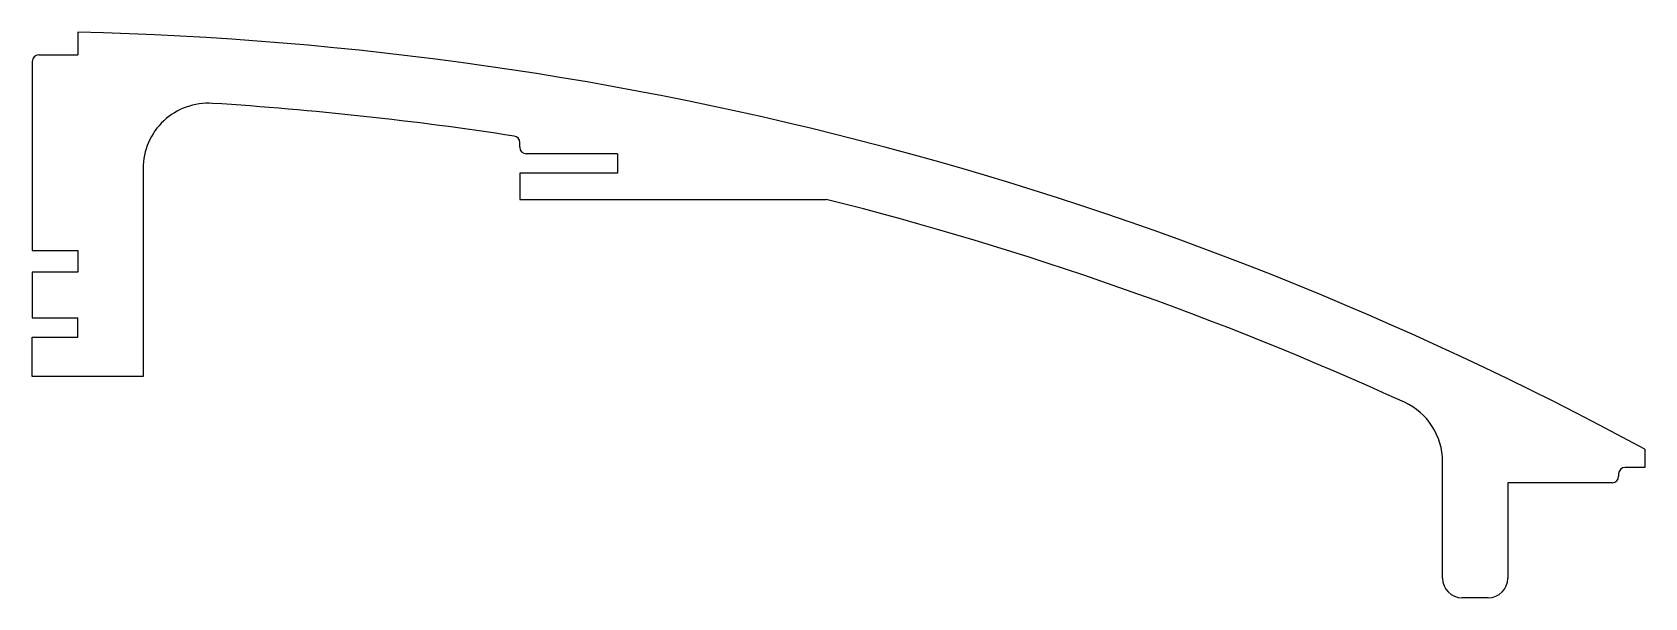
# Model space of a CAD drawing. Header units: millimetres. Extents: x 50 to 298, y -87 to -1.
import ezdxf

# ---------------------------------------------------------------- set-up
doc = ezdxf.new("R2010")
doc.units = ezdxf.units.MM

msp = doc.modelspace()

# ---------------------------------------------------------------- linework, layer by layer
at = {"color": 7, "linetype": 'Continuous', "lineweight": 25}
for p, q in [((57.25, -0.64), (57.25, -4.1)), ((51.25, -4.1), (57.25, -4.1)), ((50.25, -5.1), (50.25, -34.1)), ((125, -18.26), (125, -17.55)), ((140, -19.26), (126, -19.26)), ((140, -19.26), (140, -22.26)), ((67.25, -21.52), (67.25, -53.4)), ((140, -22.26), (125, -22.26)), ((125, -22.26), (125, -26.26)), ((125, -26.26), (172, -26.26)), ((50.25, -34.1), (57.25, -34.1)), ((57.25, -34.1), (57.25, -37.4)), ((57.25, -37.4), (50.25, -37.4)), ((50.25, -37.4), (50.25, -44.4)), ((50.25, -44.4), (57.25, -44.4)), ((57.25, -47.4), (57.25, -44.4)), ((50.25, -47.4), (57.25, -47.4)), ((50.25, -53.4), (50.25, -47.4)), ((67.25, -53.4), (50.25, -53.4)), ((266.5, -84.32), (266.5, -66.46)), ((297.5, -64.56), (297.5, -67.35)), ((293.5, -68.35), (293.5, -68.7)), ((297.5, -67.35), (294.5, -67.35)), ((276.5, -69.7), (276.5, -84.32)), ((292.5, -69.7), (276.5, -69.7)), ((273.5, -87.32), (269.5, -87.32))]:
    msp.add_line(p, q, dxfattribs=at)
for centre, radius, start, end in [((45, -530.16), 529.66, 61.5288, 88.6748), ((51.25, -5.1), 1, 90, 180), ((77.25, -21.52), 10, 86.3721, 180), ((45, -530.16), 519.66, 81.2389, 86.3721), ((124, -17.55), 1, 0, 81.2389), ((126, -18.26), 1, 180, 270), ((45, -530.16), 519.66, 65.482, 75.8544), ((256.5, -66.46), 10, 0, 65.482), ((292.5, -68.7), 1, 270, 0), ((294.5, -68.35), 1, 90, 180), ((269.5, -84.32), 3, 180, 270), ((273.5, -84.32), 3, 270, 0)]:
    msp.add_arc(centre, radius, start, end, dxfattribs=at)

doc.saveas('drawing.dxf')
